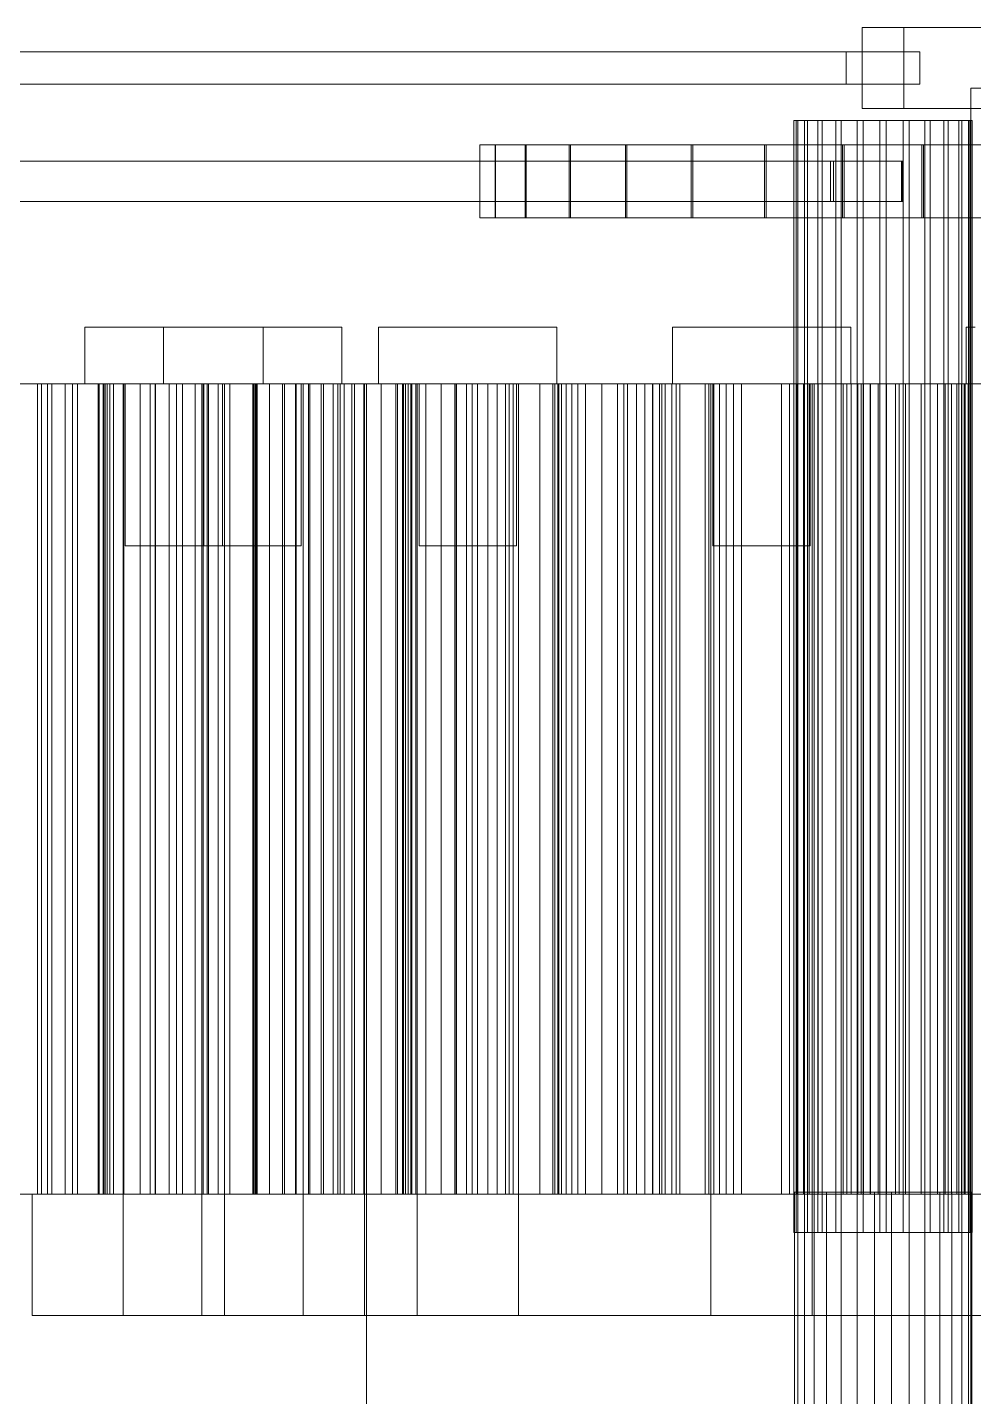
# Model space of a CAD drawing. Header units: millimetres. Extents: x -191664 to 191490, y -197311 to 10263.
# Drawn here: x 25147 to 25380.5, y -17500 to -17162 of the extents above; entities that cross this region are included whole.
import ezdxf

# ---------------------------------------------------------------- set-up
doc = ezdxf.new("R2010")
doc.units = ezdxf.units.MM
doc.layers.add('superior_briquetadora', color=7, linetype='Continuous', lineweight=0)
doc.layers.add('superior_C02', color=7, linetype='Continuous', lineweight=0)

msp = doc.modelspace()

# ---------------------------------------------------------------- linework, layer by layer
at = {"layer": 'superior_briquetadora', "color": 9, "true_color": 0xb9c3c2}
for p, q in [((25161.19, -17236), (25163.37, -17236)), ((25161.19, -17236), (25161.19, -17250)), ((25163.37, -17236), (25169.47, -17236)), ((25169.47, -17236), (25178.29, -17236)), ((25178.29, -17236), (25188.08, -17236)), ((25180.61, -17236), (25182.79, -17236)), ((25180.61, -17236), (25180.61, -17250)), ((25182.79, -17236), (25188.9, -17236)), ((25188.08, -17236), (25196.9, -17236)), ((25188.9, -17236), (25197.72, -17236)), ((25196.9, -17236), (25203.01, -17236)), ((25197.72, -17236), (25207.51, -17236)), ((25203.01, -17236), (25205.19, -17236)), ((25205.19, -17236), (25205.19, -17250)), ((25207.51, -17236), (25216.33, -17236)), ((25216.33, -17236), (25222.43, -17236)), ((25222.43, -17236), (25224.61, -17236)), ((25224.61, -17236), (25224.61, -17250)), ((25233.69, -17236), (25235.87, -17236)), ((25233.69, -17236), (25233.69, -17250)), ((25235.87, -17236), (25241.97, -17236)), ((25241.97, -17236), (25250.79, -17236)), ((25250.79, -17236), (25260.58, -17236)), ((25260.58, -17236), (25269.4, -17236)), ((25269.4, -17236), (25275.51, -17236)), ((25275.51, -17236), (25277.69, -17236)), ((25277.69, -17236), (25277.69, -17250)), ((25306.19, -17236), (25308.37, -17236)), ((25306.19, -17236), (25306.19, -17250)), ((25308.37, -17236), (25314.47, -17236)), ((25314.47, -17236), (25323.29, -17236)), ((25323.29, -17236), (25333.08, -17236)), ((25333.08, -17236), (25341.9, -17236)), ((25341.9, -17236), (25348.01, -17236)), ((25348.01, -17236), (25350.19, -17236)), ((25350.19, -17236), (25350.19, -17250)), ((25378.69, -17236), (25380.87, -17236)), ((25378.69, -17236), (25378.69, -17250)), ((25150.53, -17250), (25136.57, -17250)), ((25145.83, -17250), (25151.97, -17250)), ((25145.88, -17250), (25149.54, -17250)), ((25149.54, -17250), (25149.54, -17450)), ((25149.54, -17250), (25153.03, -17250)), ((25164.74, -17250), (25150.53, -17250)), ((25150.53, -17450), (25150.53, -17250)), ((25151.97, -17250), (25158.19, -17250)), ((25151.97, -17450), (25151.97, -17250)), ((25153.03, -17250), (25153.03, -17450)), ((25153.03, -17250), (25156.33, -17250)), ((25156.33, -17250), (25156.33, -17450)), ((25156.33, -17250), (25159.41, -17250)), ((25158.19, -17250), (25164.48, -17250)), ((25158.19, -17450), (25158.19, -17250)), ((25159.41, -17250), (25159.41, -17450)), ((25159.41, -17250), (25168.31, -17250)), ((25161.19, -17250), (25163.37, -17250)), ((25163.37, -17250), (25169.47, -17250)), ((25164.48, -17250), (25170.85, -17250)), ((25164.48, -17450), (25164.48, -17250)), ((25178.66, -17250), (25164.74, -17250)), ((25164.74, -17450), (25164.74, -17250)), ((25165.76, -17250), (25165.76, -17450)), ((25165.9, -17250), (25165.76, -17250)), ((25165.76, -17250), (25165.79, -17250)), ((25165.79, -17250), (25165.79, -17450)), ((25165.79, -17250), (25174.9, -17250)), ((25165.9, -17250), (25165.9, -17450)), ((25166.21, -17250), (25165.9, -17250)), ((25166.21, -17250), (25166.21, -17450)), ((25166.71, -17250), (25166.21, -17250)), ((25166.71, -17250), (25166.71, -17450)), ((25167.4, -17250), (25166.71, -17250)), ((25167.4, -17250), (25167.4, -17450)), ((25168.31, -17250), (25167.4, -17250)), ((25168.31, -17250), (25168.31, -17450)), ((25169.47, -17250), (25178.29, -17250)), ((25170.69, -17480), (25170.69, -17250)), ((25171.92, -17250), (25170.69, -17250)), ((25170.85, -17250), (25177.29, -17250)), ((25170.85, -17450), (25170.85, -17250)), ((25171.19, -17250), (25172.37, -17250)), ((25171.19, -17250), (25171.19, -17290)), ((25175.39, -17250), (25171.92, -17250)), ((25172.37, -17250), (25175.7, -17250)), ((25174.9, -17250), (25174.9, -17450)), ((25174.9, -17250), (25178.53, -17250)), ((25180.41, -17250), (25175.39, -17250)), ((25175.7, -17250), (25180.52, -17250)), ((25177.29, -17250), (25183.8, -17250)), ((25177.29, -17450), (25177.29, -17250)), ((25178.29, -17250), (25188.08, -17250)), ((25178.53, -17250), (25178.53, -17450)), ((25178.53, -17250), (25182, -17250)), ((25191.75, -17250), (25178.66, -17250)), ((25178.66, -17450), (25178.66, -17250)), ((25185.97, -17250), (25180.41, -17250)), ((25180.52, -17250), (25185.86, -17250)), ((25180.61, -17250), (25182.79, -17250)), ((25182, -17250), (25182, -17450)), ((25182, -17250), (25185.31, -17250)), ((25182.79, -17250), (25188.9, -17250)), ((25183.8, -17250), (25190.37, -17250)), ((25183.8, -17450), (25183.8, -17250)), ((25185.31, -17250), (25185.31, -17450)), ((25185.31, -17250), (25188.44, -17250)), ((25185.86, -17250), (25190.67, -17250)), ((25190.98, -17250), (25185.97, -17250)), ((25188.08, -17250), (25196.9, -17250)), ((25188.44, -17250), (25188.44, -17450)), ((25188.44, -17250), (25191.37, -17250)), ((25188.9, -17250), (25197.72, -17250)), ((25190.11, -17480), (25190.11, -17250)), ((25191.35, -17250), (25190.11, -17250)), ((25190.37, -17250), (25197.01, -17250)), ((25190.37, -17450), (25190.37, -17250)), ((25190.61, -17250), (25191.8, -17250)), ((25190.61, -17250), (25190.61, -17290)), ((25190.67, -17250), (25194, -17250)), ((25194.45, -17250), (25190.98, -17250)), ((25194.82, -17250), (25191.35, -17250)), ((25191.37, -17250), (25191.37, -17450)), ((25191.37, -17250), (25194.07, -17250)), ((25203.52, -17250), (25191.75, -17250)), ((25191.75, -17450), (25191.75, -17250)), ((25191.8, -17250), (25195.13, -17250)), ((25194, -17250), (25195.19, -17250)), ((25194.07, -17250), (25194.07, -17450)), ((25194.07, -17250), (25203.34, -17250)), ((25195.69, -17250), (25194.45, -17250)), ((25199.83, -17250), (25194.82, -17250)), ((25195.13, -17250), (25199.94, -17250)), ((25195.19, -17250), (25195.19, -17290)), ((25195.69, -17480), (25195.69, -17250)), ((25196.9, -17250), (25203.01, -17250)), ((25197.01, -17250), (25203.7, -17250)), ((25197.01, -17450), (25197.01, -17250)), ((25197.72, -17250), (25207.51, -17250)), ((25205.39, -17250), (25199.83, -17250)), ((25199.94, -17250), (25205.28, -17250)), ((25202.67, -17250), (25202.67, -17450)), ((25202.67, -17250), (25202.85, -17250)), ((25202.68, -17250), (25202.68, -17450)), ((25202.9, -17250), (25202.68, -17250)), ((25202.85, -17250), (25202.85, -17450)), ((25202.85, -17250), (25203.21, -17250)), ((25202.9, -17250), (25202.9, -17450)), ((25203.34, -17250), (25202.9, -17250)), ((25203.01, -17250), (25205.19, -17250)), ((25203.21, -17250), (25203.21, -17450)), ((25203.21, -17250), (25203.73, -17250)), ((25203.34, -17250), (25203.34, -17450)), ((25206.74, -17250), (25203.52, -17250)), ((25203.52, -17450), (25203.52, -17250)), ((25203.7, -17250), (25210.45, -17250)), ((25203.7, -17450), (25203.7, -17250)), ((25203.73, -17250), (25203.73, -17450)), ((25203.73, -17250), (25213.17, -17250)), ((25205.28, -17250), (25210.09, -17250)), ((25210.41, -17250), (25205.39, -17250)), ((25210, -17250), (25206.74, -17250)), ((25206.74, -17450), (25206.74, -17250)), ((25207.51, -17250), (25216.33, -17250)), ((25213.33, -17250), (25210, -17250)), ((25210, -17450), (25210, -17250)), ((25210.09, -17250), (25213.42, -17250)), ((25213.88, -17250), (25210.41, -17250)), ((25210.45, -17250), (25224.2, -17250)), ((25210.45, -17450), (25210.45, -17250)), ((25213.17, -17250), (25213.17, -17450)), ((25213.17, -17250), (25216.43, -17250)), ((25216.7, -17250), (25213.33, -17250)), ((25213.33, -17450), (25213.33, -17250)), ((25213.42, -17250), (25214.61, -17250)), ((25215.11, -17250), (25213.88, -17250)), ((25214.61, -17250), (25214.61, -17290)), ((25215.11, -17480), (25215.11, -17250)), ((25216.33, -17250), (25222.43, -17250)), ((25216.43, -17250), (25216.43, -17450)), ((25216.43, -17250), (25219.53, -17250)), ((25220.13, -17250), (25216.7, -17250)), ((25216.7, -17450), (25216.7, -17250)), ((25219.53, -17250), (25219.53, -17450)), ((25219.53, -17250), (25222.46, -17250)), ((25223.6, -17250), (25220.13, -17250)), ((25220.13, -17450), (25220.13, -17250)), ((25222.43, -17250), (25224.61, -17250)), ((25222.46, -17250), (25222.46, -17450)), ((25222.46, -17250), (25225.19, -17250)), ((25227.12, -17250), (25223.6, -17250)), ((25223.6, -17450), (25223.6, -17250)), ((25224.2, -17250), (25238.39, -17250)), ((25224.2, -17450), (25224.2, -17250)), ((25225.19, -17250), (25225.19, -17450)), ((25225.19, -17250), (25227.72, -17250)), ((25230.69, -17250), (25227.12, -17250)), ((25227.12, -17450), (25227.12, -17250)), ((25227.72, -17250), (25227.72, -17450)), ((25227.72, -17250), (25230.02, -17250)), ((25230.02, -17250), (25230.02, -17450)), ((25230.02, -17250), (25239.58, -17250)), ((25230.19, -17250), (25230.19, -17480)), ((25232.07, -17250), (25230.19, -17250)), ((25230.69, -17250), (25232.56, -17250)), ((25230.69, -17250), (25230.69, -17800)), ((25234.3, -17250), (25230.69, -17250)), ((25230.69, -17450), (25230.69, -17250)), ((25237.65, -17250), (25232.07, -17250)), ((25232.56, -17250), (25238.11, -17250)), ((25233.69, -17250), (25235.87, -17250)), ((25237.95, -17250), (25234.3, -17250)), ((25234.3, -17450), (25234.3, -17250)), ((25235.87, -17250), (25241.97, -17250)), ((25246.7, -17250), (25237.65, -17250)), ((25241.64, -17250), (25237.95, -17250)), ((25237.95, -17450), (25237.95, -17250)), ((25238.11, -17250), (25247.12, -17250)), ((25238.39, -17250), (25252.47, -17250)), ((25238.39, -17450), (25238.39, -17250)), ((25239.58, -17250), (25239.58, -17450)), ((25239.58, -17250), (25239.6, -17250)), ((25239.6, -17250), (25239.6, -17450)), ((25239.6, -17250), (25239.87, -17250)), ((25239.87, -17250), (25239.87, -17450)), ((25239.87, -17250), (25240.34, -17250)), ((25240.34, -17250), (25240.34, -17450)), ((25240.34, -17250), (25241.01, -17250)), ((25241.01, -17250), (25241.01, -17450)), ((25241.01, -17250), (25241.86, -17250)), ((25245.38, -17250), (25241.64, -17250)), ((25241.64, -17450), (25241.64, -17250)), ((25241.86, -17250), (25241.86, -17450)), ((25241.86, -17250), (25242.88, -17250)), ((25241.97, -17250), (25250.79, -17250)), ((25242.88, -17250), (25242.88, -17450)), ((25242.88, -17250), (25252.55, -17250)), ((25243.19, -17480), (25243.19, -17250)), ((25244.42, -17250), (25243.19, -17250)), ((25243.69, -17250), (25244.87, -17250)), ((25243.69, -17250), (25243.69, -17290)), ((25247.89, -17250), (25244.42, -17250)), ((25244.87, -17250), (25248.2, -17250)), ((25249.15, -17250), (25245.38, -17250)), ((25245.38, -17450), (25245.38, -17250)), ((25258.89, -17250), (25246.7, -17250)), ((25247.12, -17250), (25259.24, -17250)), ((25252.91, -17250), (25247.89, -17250)), ((25248.2, -17250), (25253.02, -17250)), ((25252.95, -17250), (25249.15, -17250)), ((25249.15, -17450), (25249.15, -17250)), ((25250.79, -17250), (25260.58, -17250)), ((25252.47, -17250), (25265.9, -17250)), ((25252.47, -17450), (25252.47, -17250)), ((25252.55, -17250), (25252.55, -17450)), ((25252.55, -17250), (25255.41, -17250)), ((25258.47, -17250), (25252.91, -17250)), ((25256.79, -17250), (25252.95, -17250)), ((25252.95, -17450), (25252.95, -17250)), ((25253.02, -17250), (25258.36, -17250)), ((25255.41, -17250), (25255.41, -17450)), ((25255.41, -17250), (25258.11, -17250)), ((25260.66, -17250), (25256.79, -17250)), ((25256.79, -17450), (25256.79, -17250)), ((25258.11, -17250), (25258.11, -17450)), ((25258.11, -17250), (25260.62, -17250)), ((25258.36, -17250), (25263.17, -17250)), ((25263.48, -17250), (25258.47, -17250)), ((25273.74, -17250), (25258.89, -17250)), ((25259.24, -17250), (25274.02, -17250)), ((25260.58, -17250), (25269.4, -17250)), ((25260.62, -17250), (25260.62, -17450)), ((25260.62, -17250), (25262.94, -17250)), ((25273.45, -17250), (25260.66, -17250)), ((25260.66, -17450), (25260.66, -17250)), ((25262.94, -17250), (25262.94, -17450)), ((25262.94, -17250), (25265.05, -17250)), ((25263.17, -17250), (25266.5, -17250)), ((25266.95, -17250), (25263.48, -17250)), ((25265.05, -17250), (25265.05, -17450)), ((25265.05, -17250), (25266.92, -17250)), ((25265.9, -17250), (25278.16, -17250)), ((25265.9, -17450), (25265.9, -17250)), ((25266.5, -17250), (25267.69, -17250)), ((25266.92, -17250), (25266.92, -17450)), ((25266.92, -17250), (25276.66, -17250)), ((25268.19, -17250), (25266.95, -17250)), ((25267.69, -17250), (25267.69, -17290)), ((25268.19, -17480), (25268.19, -17250)), ((25269.4, -17250), (25275.51, -17250)), ((25284.78, -17250), (25273.45, -17250)), ((25273.45, -17450), (25273.45, -17250)), ((25290.68, -17250), (25273.74, -17250)), ((25274.02, -17250), (25290.87, -17250)), ((25275.51, -17250), (25277.69, -17250)), ((25276.66, -17250), (25276.66, -17450)), ((25276.66, -17250), (25277.16, -17250)), ((25277.16, -17250), (25277.16, -17450)), ((25277.16, -17250), (25277.9, -17250)), ((25277.9, -17250), (25277.9, -17450)), ((25277.9, -17250), (25278.86, -17250)), ((25278.16, -17250), (25288.79, -17250)), ((25278.16, -17450), (25278.16, -17250)), ((25278.86, -17250), (25278.86, -17450)), ((25278.86, -17250), (25280.01, -17250)), ((25280.01, -17250), (25280.01, -17450)), ((25280.01, -17250), (25281.34, -17250)), ((25281.34, -17250), (25281.34, -17450)), ((25281.34, -17250), (25282.85, -17250)), ((25282.85, -17250), (25282.85, -17450)), ((25282.85, -17250), (25292.66, -17250)), ((25294.22, -17250), (25284.78, -17250)), ((25284.78, -17450), (25284.78, -17250)), ((25288.79, -17250), (25297.37, -17250)), ((25288.79, -17450), (25288.79, -17250)), ((25309.07, -17250), (25290.68, -17250)), ((25290.87, -17250), (25309.17, -17250)), ((25292.66, -17250), (25292.66, -17450)), ((25292.66, -17250), (25295.1, -17250)), ((25301.4, -17250), (25294.22, -17250)), ((25294.22, -17450), (25294.22, -17250)), ((25295.1, -17250), (25295.1, -17450)), ((25295.1, -17250), (25297.35, -17250)), ((25297.35, -17250), (25297.35, -17450)), ((25297.35, -17250), (25299.43, -17250)), ((25297.37, -17250), (25303.57, -17250)), ((25297.37, -17450), (25297.37, -17250)), ((25299.43, -17250), (25299.43, -17450)), ((25299.43, -17250), (25301.31, -17250)), ((25301.31, -17250), (25301.31, -17450)), ((25301.31, -17250), (25302.98, -17250)), ((25306.06, -17250), (25301.4, -17250)), ((25301.4, -17450), (25301.4, -17250)), ((25302.98, -17250), (25302.98, -17450)), ((25302.98, -17250), (25304.41, -17250)), ((25303.57, -17250), (25307.16, -17250)), ((25303.57, -17450), (25303.57, -17250)), ((25304.41, -17250), (25304.41, -17450)), ((25304.41, -17250), (25314.25, -17250)), ((25308, -17250), (25306.06, -17250)), ((25306.06, -17450), (25306.06, -17250)), ((25306.19, -17250), (25308.37, -17250)), ((25307.16, -17250), (25308, -17250)), ((25307.16, -17450), (25307.16, -17250)), ((25308, -17450), (25308, -17250)), ((25308.37, -17250), (25314.47, -17250)), ((25328.19, -17250), (25309.07, -17250)), ((25309.17, -17250), (25328.19, -17250)), ((25314.25, -17250), (25314.25, -17450)), ((25314.25, -17250), (25315.21, -17250)), ((25314.47, -17250), (25323.29, -17250)), ((25315.21, -17250), (25315.21, -17450)), ((25315.21, -17250), (25316.43, -17250)), ((25315.69, -17480), (25315.69, -17250)), ((25316.92, -17250), (25315.69, -17250)), ((25316.19, -17250), (25317.37, -17250)), ((25316.19, -17250), (25316.19, -17290)), ((25316.43, -17250), (25316.43, -17450)), ((25316.43, -17250), (25317.85, -17250)), ((25320.39, -17250), (25316.92, -17250)), ((25317.37, -17250), (25320.7, -17250)), ((25317.85, -17250), (25317.85, -17450)), ((25317.85, -17250), (25319.47, -17250)), ((25319.47, -17250), (25319.47, -17450)), ((25319.47, -17250), (25321.28, -17250)), ((25325.41, -17250), (25320.39, -17250)), ((25320.7, -17250), (25325.52, -17250)), ((25321.28, -17250), (25321.28, -17450)), ((25321.28, -17250), (25323.26, -17250)), ((25323.26, -17250), (25323.26, -17450)), ((25323.26, -17250), (25333.12, -17250)), ((25323.29, -17250), (25333.08, -17250)), ((25330.97, -17250), (25325.41, -17250)), ((25325.52, -17250), (25330.86, -17250)), ((25328.19, -17250), (25347.21, -17250)), ((25347.31, -17250), (25328.19, -17250)), ((25330.86, -17250), (25335.67, -17250)), ((25335.98, -17250), (25330.97, -17250)), ((25333.08, -17250), (25341.9, -17250)), ((25333.12, -17250), (25333.12, -17450)), ((25333.12, -17250), (25335.1, -17250)), ((25335.1, -17250), (25335.1, -17450)), ((25335.1, -17250), (25336.9, -17250)), ((25335.67, -17250), (25339, -17250)), ((25339.45, -17250), (25335.98, -17250)), ((25336.9, -17250), (25336.9, -17450)), ((25336.9, -17250), (25338.52, -17250)), ((25338.52, -17250), (25338.52, -17450)), ((25338.52, -17250), (25339.95, -17250)), ((25339, -17250), (25340.19, -17250)), ((25340.69, -17250), (25339.45, -17250)), ((25339.95, -17250), (25339.95, -17450)), ((25339.95, -17250), (25341.16, -17250)), ((25340.19, -17250), (25340.19, -17290)), ((25340.69, -17480), (25340.69, -17250)), ((25341.16, -17250), (25341.16, -17450)), ((25341.16, -17250), (25342.13, -17250)), ((25341.9, -17250), (25348.01, -17250)), ((25342.13, -17250), (25342.13, -17450)), ((25342.13, -17250), (25351.96, -17250)), ((25347.21, -17250), (25365.5, -17250)), ((25365.69, -17250), (25347.31, -17250)), ((25348.01, -17250), (25350.19, -17250)), ((25348.37, -17250), (25349.21, -17250)), ((25350.32, -17250), (25348.37, -17250)), ((25348.37, -17450), (25348.37, -17250)), ((25349.21, -17250), (25352.8, -17250)), ((25349.21, -17450), (25349.21, -17250)), ((25354.97, -17250), (25350.32, -17250)), ((25350.32, -17450), (25350.32, -17250)), ((25351.96, -17250), (25351.96, -17450)), ((25351.96, -17250), (25353.39, -17250)), ((25352.8, -17250), (25359.01, -17250)), ((25352.8, -17450), (25352.8, -17250)), ((25353.39, -17250), (25353.39, -17450)), ((25353.39, -17250), (25355.06, -17250)), ((25362.15, -17250), (25354.97, -17250)), ((25354.97, -17450), (25354.97, -17250)), ((25355.06, -17250), (25355.06, -17450)), ((25355.06, -17250), (25356.94, -17250)), ((25356.94, -17250), (25356.94, -17450)), ((25356.94, -17250), (25359.02, -17250)), ((25359.01, -17250), (25367.59, -17250)), ((25359.01, -17450), (25359.01, -17250)), ((25359.02, -17250), (25359.02, -17450)), ((25359.02, -17250), (25361.28, -17250)), ((25361.28, -17250), (25361.28, -17450)), ((25361.28, -17250), (25363.71, -17250)), ((25371.59, -17250), (25362.15, -17250)), ((25362.15, -17450), (25362.15, -17250)), ((25363.71, -17250), (25363.71, -17450)), ((25363.71, -17250), (25373.52, -17250)), ((25365.5, -17250), (25382.35, -17250)), ((25382.63, -17250), (25365.69, -17250)), ((25367.59, -17250), (25378.21, -17250)), ((25367.59, -17450), (25367.59, -17250)), ((25382.92, -17250), (25371.59, -17250)), ((25371.59, -17450), (25371.59, -17250)), ((25373.52, -17250), (25373.52, -17450)), ((25373.52, -17250), (25375.03, -17250)), ((25375.03, -17250), (25375.03, -17450)), ((25375.03, -17250), (25376.36, -17250)), ((25376.36, -17250), (25376.36, -17450)), ((25376.36, -17250), (25377.51, -17250)), ((25377.51, -17250), (25377.51, -17450)), ((25377.51, -17250), (25378.47, -17250)), ((25378.21, -17250), (25390.47, -17250)), ((25378.21, -17450), (25378.21, -17250)), ((25378.47, -17250), (25378.47, -17450)), ((25378.47, -17250), (25379.21, -17250)), ((25378.69, -17250), (25380.87, -17250)), ((25379.21, -17250), (25379.21, -17450)), ((25379.21, -17250), (25379.71, -17250)), ((25379.71, -17250), (25379.71, -17450)), ((25379.71, -17250), (25389.45, -17250)), ((25171.19, -17290), (25172.37, -17290)), ((25172.37, -17290), (25175.7, -17290)), ((25175.7, -17290), (25180.52, -17290)), ((25180.52, -17290), (25185.86, -17290)), ((25185.86, -17290), (25190.67, -17290)), ((25190.61, -17290), (25191.8, -17290)), ((25190.67, -17290), (25194, -17290)), ((25191.8, -17290), (25195.13, -17290)), ((25194, -17290), (25195.19, -17290)), ((25195.13, -17290), (25199.94, -17290)), ((25199.94, -17290), (25205.28, -17290)), ((25205.28, -17290), (25210.09, -17290)), ((25210.09, -17290), (25213.42, -17290)), ((25213.42, -17290), (25214.61, -17290)), ((25243.69, -17290), (25244.87, -17290)), ((25244.87, -17290), (25248.2, -17290)), ((25248.2, -17290), (25253.02, -17290)), ((25253.02, -17290), (25258.36, -17290)), ((25258.36, -17290), (25263.17, -17290)), ((25263.17, -17290), (25266.5, -17290)), ((25266.5, -17290), (25267.69, -17290)), ((25316.19, -17290), (25317.37, -17290)), ((25317.37, -17290), (25320.7, -17290)), ((25320.7, -17290), (25325.52, -17290)), ((25325.52, -17290), (25330.86, -17290)), ((25330.86, -17290), (25335.67, -17290)), ((25335.67, -17290), (25339, -17290)), ((25339, -17290), (25340.19, -17290)), ((25150.53, -17450), (25136.57, -17450)), ((25145.83, -17450), (25151.97, -17450)), ((25145.88, -17450), (25149.54, -17450)), ((25149.24, -17450), (25148.19, -17450)), ((25148.19, -17450), (25148.19, -17480)), ((25152.39, -17450), (25149.24, -17450)), ((25149.54, -17450), (25153.03, -17450)), ((25164.74, -17450), (25150.53, -17450)), ((25151.97, -17450), (25158.19, -17450)), ((25157.61, -17450), (25152.39, -17450)), ((25153.03, -17450), (25156.33, -17450)), ((25156.33, -17450), (25159.41, -17450)), ((25164.82, -17450), (25157.61, -17450)), ((25158.19, -17450), (25164.48, -17450)), ((25159.41, -17450), (25168.31, -17450)), ((25164.48, -17450), (25170.85, -17450)), ((25178.66, -17450), (25164.74, -17450)), ((25173.95, -17450), (25164.82, -17450)), ((25165.9, -17450), (25165.76, -17450)), ((25165.76, -17450), (25165.79, -17450)), ((25165.79, -17450), (25174.9, -17450)), ((25166.21, -17450), (25165.9, -17450)), ((25166.71, -17450), (25166.21, -17450)), ((25167.4, -17450), (25166.71, -17450)), ((25168.31, -17450), (25167.4, -17450)), ((25170.85, -17450), (25177.29, -17450)), ((25184.89, -17450), (25173.95, -17450)), ((25174.9, -17450), (25178.53, -17450)), ((25177.29, -17450), (25183.8, -17450)), ((25178.53, -17450), (25182, -17450)), ((25191.75, -17450), (25178.66, -17450)), ((25182, -17450), (25185.31, -17450)), ((25183.8, -17450), (25190.37, -17450)), ((25197.51, -17450), (25184.89, -17450)), ((25185.31, -17450), (25188.44, -17450)), ((25188.44, -17450), (25191.37, -17450)), ((25190.37, -17450), (25197.01, -17450)), ((25191.37, -17450), (25194.07, -17450)), ((25203.52, -17450), (25191.75, -17450)), ((25194.07, -17450), (25203.34, -17450)), ((25197.01, -17450), (25203.7, -17450)), ((25211.66, -17450), (25197.51, -17450)), ((25202.67, -17450), (25202.85, -17450)), ((25202.9, -17450), (25202.68, -17450)), ((25202.85, -17450), (25203.21, -17450)), ((25203.34, -17450), (25202.9, -17450)), ((25203.21, -17450), (25203.73, -17450)), ((25206.74, -17450), (25203.52, -17450)), ((25203.7, -17450), (25210.45, -17450)), ((25203.73, -17450), (25213.17, -17450)), ((25210, -17450), (25206.74, -17450)), ((25213.33, -17450), (25210, -17450)), ((25210.45, -17450), (25224.2, -17450)), ((25227.17, -17450), (25211.66, -17450)), ((25213.17, -17450), (25216.43, -17450)), ((25216.7, -17450), (25213.33, -17450)), ((25216.43, -17450), (25219.53, -17450)), ((25220.13, -17450), (25216.7, -17450)), ((25219.53, -17450), (25222.46, -17450)), ((25223.6, -17450), (25220.13, -17450)), ((25222.46, -17450), (25225.19, -17450)), ((25227.12, -17450), (25223.6, -17450)), ((25224.2, -17450), (25238.39, -17450)), ((25225.19, -17450), (25227.72, -17450)), ((25230.69, -17450), (25227.12, -17450)), ((25243.87, -17450), (25227.17, -17450)), ((25227.72, -17450), (25230.02, -17450)), ((25230.02, -17450), (25239.58, -17450)), ((25234.3, -17450), (25230.69, -17450)), ((25237.95, -17450), (25234.3, -17450)), ((25241.64, -17450), (25237.95, -17450)), ((25238.39, -17450), (25252.47, -17450)), ((25239.58, -17450), (25239.6, -17450)), ((25239.6, -17450), (25239.87, -17450)), ((25239.87, -17450), (25240.34, -17450)), ((25240.34, -17450), (25241.01, -17450)), ((25241.01, -17450), (25241.86, -17450)), ((25245.38, -17450), (25241.64, -17450)), ((25241.86, -17450), (25242.88, -17450)), ((25242.88, -17450), (25252.55, -17450)), ((25261.56, -17450), (25243.87, -17450)), ((25249.15, -17450), (25245.38, -17450)), ((25252.95, -17450), (25249.15, -17450)), ((25252.47, -17450), (25265.9, -17450)), ((25252.55, -17450), (25255.41, -17450)), ((25256.79, -17450), (25252.95, -17450)), ((25255.41, -17450), (25258.11, -17450)), ((25260.66, -17450), (25256.79, -17450)), ((25258.11, -17450), (25260.62, -17450)), ((25260.62, -17450), (25262.94, -17450)), ((25273.45, -17450), (25260.66, -17450)), ((25280.03, -17450), (25261.56, -17450)), ((25262.94, -17450), (25265.05, -17450)), ((25265.05, -17450), (25266.92, -17450)), ((25265.9, -17450), (25278.16, -17450)), ((25266.92, -17450), (25276.66, -17450)), ((25284.78, -17450), (25273.45, -17450)), ((25276.66, -17450), (25277.16, -17450)), ((25277.16, -17450), (25277.9, -17450)), ((25277.9, -17450), (25278.86, -17450)), ((25278.16, -17450), (25288.79, -17450)), ((25278.86, -17450), (25280.01, -17450)), ((25280.01, -17450), (25281.34, -17450)), ((25299.07, -17450), (25280.03, -17450)), ((25281.34, -17450), (25282.85, -17450)), ((25282.85, -17450), (25292.66, -17450)), ((25294.22, -17450), (25284.78, -17450)), ((25288.79, -17450), (25297.37, -17450)), ((25292.66, -17450), (25295.1, -17450)), ((25301.4, -17450), (25294.22, -17450)), ((25295.1, -17450), (25297.35, -17450)), ((25297.35, -17450), (25299.43, -17450)), ((25297.37, -17450), (25303.57, -17450)), ((25318.44, -17450), (25299.07, -17450)), ((25299.43, -17450), (25301.31, -17450)), ((25301.31, -17450), (25302.98, -17450)), ((25306.06, -17450), (25301.4, -17450)), ((25302.98, -17450), (25304.41, -17450)), ((25303.57, -17450), (25307.16, -17450)), ((25304.41, -17450), (25314.25, -17450)), ((25308, -17450), (25306.06, -17450)), ((25307.16, -17450), (25308, -17450)), ((25314.25, -17450), (25315.21, -17450)), ((25315.21, -17450), (25316.43, -17450)), ((25316.43, -17450), (25317.85, -17450)), ((25317.85, -17450), (25319.47, -17450)), ((25337.93, -17450), (25318.44, -17450)), ((25319.47, -17450), (25321.28, -17450)), ((25321.28, -17450), (25323.26, -17450)), ((25323.26, -17450), (25333.12, -17450)), ((25333.12, -17450), (25335.1, -17450)), ((25335.1, -17450), (25336.9, -17450)), ((25336.9, -17450), (25338.52, -17450)), ((25357.31, -17450), (25337.93, -17450)), ((25338.52, -17450), (25339.95, -17450)), ((25339.95, -17450), (25341.16, -17450)), ((25341.16, -17450), (25342.13, -17450)), ((25342.13, -17450), (25351.96, -17450)), ((25350.32, -17450), (25348.37, -17450)), ((25348.37, -17450), (25349.21, -17450)), ((25349.21, -17450), (25352.8, -17450)), ((25354.97, -17450), (25350.32, -17450)), ((25351.96, -17450), (25353.39, -17450)), ((25352.8, -17450), (25359.01, -17450)), ((25353.39, -17450), (25355.06, -17450)), ((25362.15, -17450), (25354.97, -17450)), ((25355.06, -17450), (25356.94, -17450)), ((25356.94, -17450), (25359.02, -17450)), ((25376.34, -17450), (25357.31, -17450)), ((25359.01, -17450), (25367.59, -17450)), ((25359.02, -17450), (25361.28, -17450)), ((25361.28, -17450), (25363.71, -17450)), ((25371.59, -17450), (25362.15, -17450)), ((25363.71, -17450), (25373.52, -17450)), ((25367.59, -17450), (25378.21, -17450)), ((25382.92, -17450), (25371.59, -17450)), ((25373.52, -17450), (25375.03, -17450)), ((25375.03, -17450), (25376.36, -17450)), ((25394.81, -17450), (25376.34, -17450)), ((25376.36, -17450), (25377.51, -17450)), ((25377.51, -17450), (25378.47, -17450)), ((25378.21, -17450), (25390.47, -17450)), ((25378.47, -17450), (25379.21, -17450)), ((25379.21, -17450), (25379.71, -17450)), ((25379.71, -17450), (25389.45, -17450)), ((25148.19, -17480), (25149.24, -17480)), ((25149.24, -17480), (25152.39, -17480)), ((25152.39, -17480), (25157.61, -17480)), ((25157.61, -17480), (25164.82, -17480)), ((25164.82, -17480), (25173.95, -17480)), ((25171.92, -17480), (25170.69, -17480)), ((25175.39, -17480), (25171.92, -17480)), ((25173.95, -17480), (25184.89, -17480)), ((25180.41, -17480), (25175.39, -17480)), ((25185.97, -17480), (25180.41, -17480)), ((25184.89, -17480), (25197.51, -17480)), ((25190.98, -17480), (25185.97, -17480)), ((25191.35, -17480), (25190.11, -17480)), ((25194.45, -17480), (25190.98, -17480)), ((25194.82, -17480), (25191.35, -17480)), ((25195.69, -17480), (25194.45, -17480)), ((25199.83, -17480), (25194.82, -17480)), ((25197.51, -17480), (25211.66, -17480)), ((25205.39, -17480), (25199.83, -17480)), ((25210.41, -17480), (25205.39, -17480)), ((25213.88, -17480), (25210.41, -17480)), ((25211.66, -17480), (25227.17, -17480)), ((25215.11, -17480), (25213.88, -17480)), ((25227.17, -17480), (25243.87, -17480)), ((25232.07, -17480), (25230.19, -17480)), ((25237.65, -17480), (25232.07, -17480)), ((25246.7, -17480), (25237.65, -17480)), ((25244.42, -17480), (25243.19, -17480)), ((25243.87, -17480), (25261.56, -17480)), ((25247.89, -17480), (25244.42, -17480)), ((25258.89, -17480), (25246.7, -17480)), ((25252.91, -17480), (25247.89, -17480)), ((25258.47, -17480), (25252.91, -17480)), ((25263.48, -17480), (25258.47, -17480)), ((25273.74, -17480), (25258.89, -17480)), ((25261.56, -17480), (25280.03, -17480)), ((25266.95, -17480), (25263.48, -17480)), ((25268.19, -17480), (25266.95, -17480)), ((25290.68, -17480), (25273.74, -17480)), ((25280.03, -17480), (25299.07, -17480)), ((25309.07, -17480), (25290.68, -17480)), ((25299.07, -17480), (25318.44, -17480)), ((25328.19, -17480), (25309.07, -17480)), ((25316.92, -17480), (25315.69, -17480)), ((25320.39, -17480), (25316.92, -17480)), ((25318.44, -17480), (25337.93, -17480)), ((25325.41, -17480), (25320.39, -17480)), ((25330.97, -17480), (25325.41, -17480)), ((25347.31, -17480), (25328.19, -17480)), ((25335.98, -17480), (25330.97, -17480)), ((25339.45, -17480), (25335.98, -17480)), ((25337.93, -17480), (25357.31, -17480)), ((25340.69, -17480), (25339.45, -17480)), ((25365.69, -17480), (25347.31, -17480)), ((25357.31, -17480), (25376.34, -17480)), ((25382.63, -17480), (25365.69, -17480)), ((25376.34, -17480), (25394.81, -17480))]:
    msp.add_line(p, q, dxfattribs=at)
at = {"layer": 'superior_C02', "color": 139, "true_color": 0x354b57}
for p, q in [((25363.34, -17162), (25353.03, -17162)), ((25353.03, -17162), (25353.03, -17182)), ((25387.62, -17162), (25353.03, -17162)), ((25363.34, -17182), (25363.34, -17162)), ((25397.93, -17162), (25363.34, -17162)), ((25403.75, -17177), (25379.84, -17177)), ((25379.84, -17177), (25379.84, -17580)), ((25385.68, -17177), (25379.84, -17177)), ((25353.03, -17182), (25363.34, -17182)), ((25387.62, -17182), (25353.03, -17182)), ((25363.34, -17182), (25397.93, -17182))]:
    msp.add_line(p, q, dxfattribs=at)
at = {"layer": 'superior_C02', "color": 33, "true_color": 0xb6a256}
for p, q in [((24350.1, -17168), (25349.1, -17168)), ((25367.28, -17168), (24368.28, -17168)), ((25349.1, -17176), (25349.1, -17168)), ((25349.1, -17168), (25367.28, -17168)), ((25367.28, -17168), (25367.28, -17176)), ((24350.1, -17176), (25349.1, -17176)), ((24368.28, -17176), (25367.28, -17176)), ((25367.28, -17176), (25349.1, -17176))]:
    msp.add_line(p, q, dxfattribs=at)
at = {"layer": 'superior_C02', "color": 9, "true_color": 0xbac6cb}
for p, q in [((25336.75, -17185), (25336.2, -17185)), ((25336.2, -17185), (25337.15, -17185)), ((25336.2, -17459.5), (25336.2, -17185)), ((25338.76, -17185), (25336.75, -17185)), ((25336.75, -17459.5), (25336.75, -17185)), ((25337.15, -17185), (25339.53, -17185)), ((25337.15, -17459.5), (25337.15, -17185)), ((25342.1, -17185), (25338.76, -17185)), ((25338.76, -17459.5), (25338.76, -17185)), ((25339.53, -17185), (25343.18, -17185)), ((25339.53, -17459.5), (25339.53, -17185)), ((25346.53, -17185), (25342.1, -17185)), ((25342.1, -17459.5), (25342.1, -17185)), ((25343.18, -17185), (25347.86, -17185)), ((25343.18, -17459.5), (25343.18, -17185)), ((25351.76, -17185), (25346.53, -17185)), ((25346.53, -17459.5), (25346.53, -17185)), ((25347.86, -17185), (25353.24, -17185)), ((25347.86, -17459.5), (25347.86, -17185)), ((25357.42, -17185), (25351.76, -17185)), ((25351.76, -17459.5), (25351.76, -17185)), ((25353.24, -17185), (25358.95, -17185)), ((25353.24, -17459.5), (25353.24, -17185)), ((25363.14, -17185), (25357.42, -17185)), ((25357.42, -17459.5), (25357.42, -17185)), ((25358.95, -17185), (25364.62, -17185)), ((25358.95, -17459.5), (25358.95, -17185)), ((25368.52, -17185), (25363.14, -17185)), ((25363.14, -17459.5), (25363.14, -17185)), ((25364.62, -17185), (25369.84, -17185)), ((25364.62, -17459.5), (25364.62, -17185)), ((25373.19, -17185), (25368.52, -17185)), ((25368.52, -17459.5), (25368.52, -17185)), ((25369.84, -17185), (25374.27, -17185)), ((25369.84, -17459.5), (25369.84, -17185)), ((25376.84, -17185), (25373.19, -17185)), ((25373.19, -17459.5), (25373.19, -17185)), ((25374.27, -17185), (25377.61, -17185)), ((25374.27, -17459.5), (25374.27, -17185)), ((25379.23, -17185), (25376.84, -17185)), ((25376.84, -17459.5), (25376.84, -17185)), ((25377.61, -17185), (25379.62, -17185)), ((25377.61, -17459.5), (25377.61, -17185)), ((25380.17, -17185), (25379.23, -17185)), ((25379.23, -17185), (25379.23, -17459.5)), ((25379.62, -17185), (25380.17, -17185)), ((25379.62, -17459.5), (25379.62, -17185)), ((25380.17, -17459.5), (25380.17, -17185)), ((25262.43, -17191), (25258.65, -17191)), ((25258.65, -17191), (25258.69, -17191)), ((25258.65, -17209), (25258.65, -17191)), ((25258.69, -17191), (25262.55, -17191)), ((25258.69, -17209), (25258.69, -17191)), ((25269.9, -17191), (25262.43, -17191)), ((25262.43, -17209), (25262.43, -17191)), ((25262.55, -17191), (25270.09, -17191)), ((25262.55, -17209), (25262.55, -17191)), ((25280.75, -17191), (25269.9, -17191)), ((25269.9, -17209), (25269.9, -17191)), ((25270.09, -17191), (25281.02, -17191)), ((25270.09, -17209), (25270.09, -17191)), ((25294.59, -17191), (25280.75, -17191)), ((25280.75, -17209), (25280.75, -17191)), ((25281.02, -17191), (25294.91, -17191)), ((25281.02, -17209), (25281.02, -17191)), ((25310.86, -17191), (25294.59, -17191)), ((25294.59, -17209), (25294.59, -17191)), ((25294.91, -17191), (25311.23, -17191)), ((25294.91, -17209), (25294.91, -17191)), ((25328.96, -17191), (25310.86, -17191)), ((25310.86, -17209), (25310.86, -17191)), ((25311.23, -17191), (25329.36, -17191)), ((25311.23, -17209), (25311.23, -17191)), ((25348.18, -17191), (25328.96, -17191)), ((25328.96, -17209), (25328.96, -17191)), ((25329.36, -17191), (25348.59, -17191)), ((25329.36, -17209), (25329.36, -17191)), ((25367.78, -17191), (25348.18, -17191)), ((25348.18, -17209), (25348.18, -17191)), ((25348.59, -17191), (25368.19, -17191)), ((25348.59, -17209), (25348.59, -17191)), ((25387.02, -17191), (25367.78, -17191)), ((25367.78, -17209), (25367.78, -17191)), ((25368.19, -17191), (25387.41, -17191)), ((25368.19, -17209), (25368.19, -17191)), ((24351.24, -17195), (25345.18, -17195)), ((25345.94, -17195), (24352, -17195)), ((24361.86, -17195), (25362.72, -17195)), ((25363, -17195), (24362.14, -17195)), ((25345.18, -17205), (25345.18, -17195)), ((25345.18, -17195), (25345.94, -17195)), ((25345.94, -17195), (25345.94, -17205)), ((25362.72, -17205), (25362.72, -17195)), ((25362.72, -17195), (25363, -17195)), ((25363, -17195), (25363, -17205)), ((24351.24, -17205), (25345.18, -17205)), ((24352, -17205), (25345.94, -17205)), ((24361.86, -17205), (25362.72, -17205)), ((24362.14, -17205), (25363, -17205)), ((25345.94, -17205), (25345.18, -17205)), ((25363, -17205), (25362.72, -17205)), ((25258.69, -17209), (25258.65, -17209)), ((25258.65, -17209), (25262.43, -17209)), ((25262.55, -17209), (25258.69, -17209)), ((25262.43, -17209), (25269.9, -17209)), ((25270.09, -17209), (25262.55, -17209)), ((25269.9, -17209), (25280.75, -17209)), ((25281.02, -17209), (25270.09, -17209)), ((25280.75, -17209), (25294.59, -17209)), ((25294.91, -17209), (25281.02, -17209)), ((25294.59, -17209), (25310.86, -17209)), ((25311.23, -17209), (25294.91, -17209)), ((25310.86, -17209), (25328.96, -17209)), ((25329.36, -17209), (25311.23, -17209)), ((25328.96, -17209), (25348.18, -17209)), ((25348.59, -17209), (25329.36, -17209)), ((25348.18, -17209), (25367.78, -17209)), ((25368.19, -17209), (25348.59, -17209)), ((25367.78, -17209), (25387.02, -17209)), ((25387.41, -17209), (25368.19, -17209)), ((25337.15, -17459.5), (25336.2, -17459.5)), ((25336.2, -17459.5), (25336.75, -17459.5)), ((25336.75, -17459.5), (25338.76, -17459.5)), ((25339.53, -17459.5), (25337.15, -17459.5)), ((25338.76, -17459.5), (25342.1, -17459.5)), ((25343.18, -17459.5), (25339.53, -17459.5)), ((25342.1, -17459.5), (25346.53, -17459.5)), ((25347.86, -17459.5), (25343.18, -17459.5)), ((25346.53, -17459.5), (25351.76, -17459.5)), ((25353.24, -17459.5), (25347.86, -17459.5)), ((25351.76, -17459.5), (25357.42, -17459.5)), ((25358.95, -17459.5), (25353.24, -17459.5)), ((25357.42, -17459.5), (25363.14, -17459.5)), ((25364.62, -17459.5), (25358.95, -17459.5)), ((25363.14, -17459.5), (25368.52, -17459.5)), ((25369.84, -17459.5), (25364.62, -17459.5)), ((25368.52, -17459.5), (25373.19, -17459.5)), ((25374.27, -17459.5), (25369.84, -17459.5)), ((25373.19, -17459.5), (25376.84, -17459.5)), ((25377.61, -17459.5), (25374.27, -17459.5)), ((25376.84, -17459.5), (25379.23, -17459.5)), ((25379.62, -17459.5), (25377.61, -17459.5)), ((25379.23, -17459.5), (25380.17, -17459.5)), ((25380.17, -17459.5), (25379.62, -17459.5))]:
    msp.add_line(p, q, dxfattribs=at)
at = {"layer": 'superior_C02', "color": 9, "true_color": 0xb8c2c5}
for p, q in [((25337.15, -17449.5), (25336.29, -17449.5)), ((25336.29, -17449.5), (25338.76, -17449.5)), ((25336.29, -17449.5), (25336.29, -17549.5)), ((25341.21, -17449.5), (25337.15, -17449.5)), ((25337.15, -17449.5), (25337.15, -17549.5)), ((25338.76, -17449.5), (25344.19, -17449.5)), ((25338.76, -17449.5), (25338.76, -17549.5)), ((25347.86, -17449.5), (25341.21, -17449.5)), ((25341.21, -17449.5), (25341.21, -17549.5)), ((25344.19, -17449.5), (25351.76, -17449.5)), ((25344.19, -17449.5), (25344.19, -17549.5)), ((25356.08, -17449.5), (25347.86, -17449.5)), ((25347.86, -17449.5), (25347.86, -17549.5)), ((25351.76, -17449.5), (25360.3, -17449.5)), ((25351.76, -17449.5), (25351.76, -17549.5)), ((25364.62, -17449.5), (25356.08, -17449.5)), ((25356.08, -17449.5), (25356.08, -17549.5)), ((25360.3, -17449.5), (25368.52, -17449.5)), ((25360.3, -17449.5), (25360.3, -17549.5)), ((25372.18, -17449.5), (25364.62, -17449.5)), ((25364.62, -17449.5), (25364.62, -17549.5)), ((25368.52, -17449.5), (25375.16, -17449.5)), ((25368.52, -17449.5), (25368.52, -17549.5)), ((25377.61, -17449.5), (25372.18, -17449.5)), ((25372.18, -17449.5), (25372.18, -17549.5)), ((25375.16, -17449.5), (25379.23, -17449.5)), ((25375.16, -17449.5), (25375.16, -17549.5)), ((25380.09, -17449.5), (25377.61, -17449.5)), ((25377.61, -17449.5), (25377.61, -17549.5)), ((25379.23, -17449.5), (25380.09, -17449.5)), ((25379.23, -17549.5), (25379.23, -17449.5)), ((25380.09, -17449.5), (25380.09, -17549.5))]:
    msp.add_line(p, q, dxfattribs=at)

doc.saveas('drawing.dxf')
